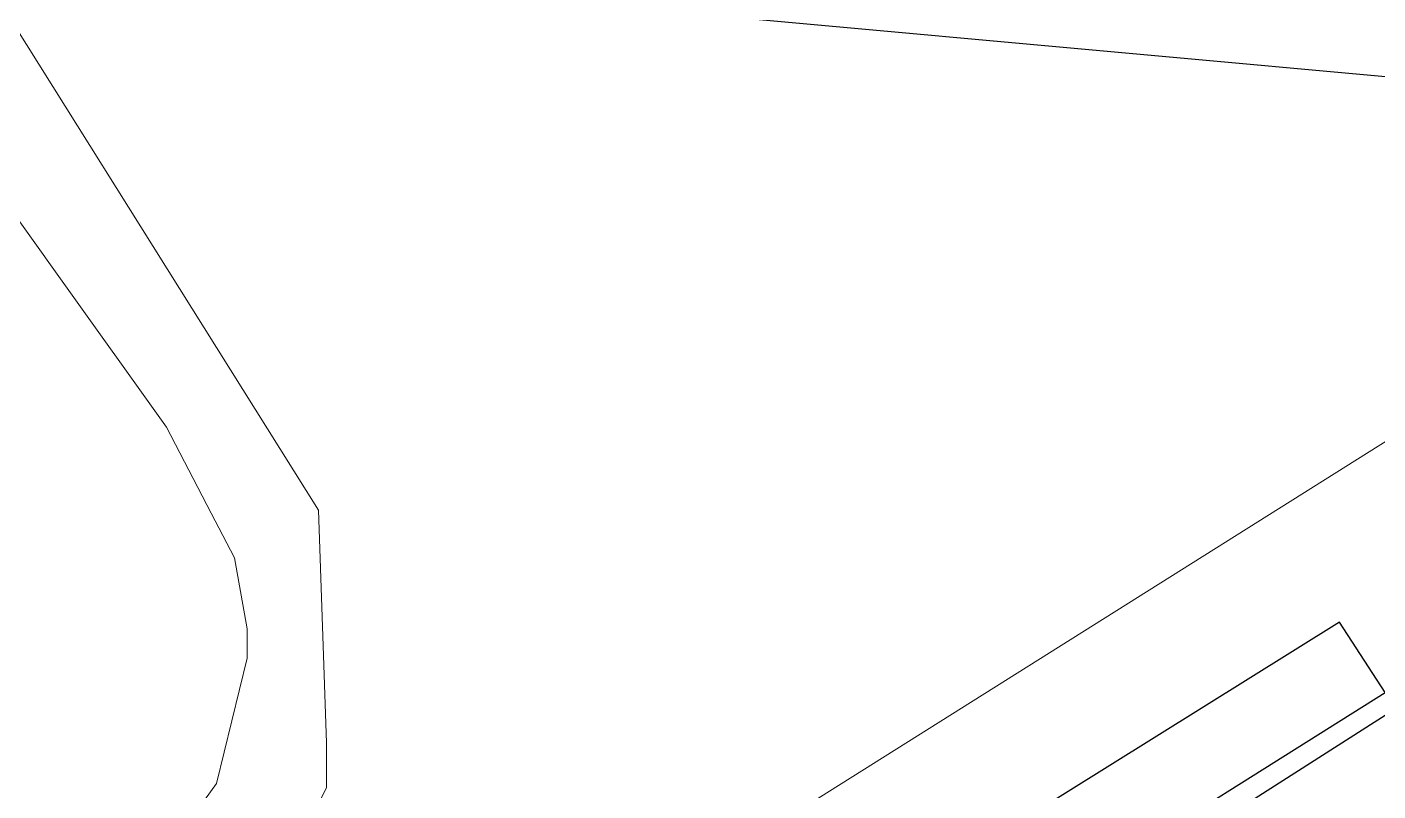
# Model space of a CAD drawing. Header units: metres. Extents: x -71 to 881, y -503 to 661.
# Drawn here: x 98.4 to 163.5, y 241.7 to 278.5 of the extents above; entities that cross this region are included whole.
import ezdxf

# ---------------------------------------------------------------- set-up
doc = ezdxf.new("R2010")
doc.units = ezdxf.units.M
doc.layers.add('04. Pisos', color=8, linetype='Continuous', lineweight=5)
doc.layers.add('Parede', color=6, linetype='Continuous', lineweight=30)

msp = doc.modelspace()

# ---------------------------------------------------------------- linework, layer by layer
at = {"color": 240, "true_color": 0xed1f24}
msp.add_lwpolyline([(19.792, 352.623), (71.019, 284.592), (166.383, 275.899), (221.504, 251.722), (272.445, 217.382), (279.494, 177.648), (249.184, 144.143), (220.524, 93.095), (211.24, 72.959), (204.391, 63.079)], dxfattribs=at)
at = {"layer": '04. Pisos'}
for points in [[(145.495, 63.079), (73.716, 191.014), (70.184, 199.925), (70.89, 205.153), (73.427, 210.718), (77.586, 214.592), (83.577, 218.889), (107.622, 235.135), (111.197, 238.642), (112.863, 241.85), (112.863, 244.021), (112.471, 255.236), (91.675, 288.363), (87.633, 290.183), (82.286, 290.966), (79.077, 290.966), (74.656, 288.615), (41.799, 271.723), (14.685, 319.091), (32.686, 328.085), (30.114, 332.123), (11.187, 323.014)], [(99.448, 151.453), (117.705, 162.876), (159.987, 95.009), (337.22, 206.606), (265.236, 322.235), (87.866, 210.763), (100.544, 190.448), (82.018, 178.809), (99.448, 151.453)], [(92.549, 276.845), (100.034, 266.373), (105.139, 259.231), (107.301, 255.08), (108.421, 252.929), (109.024, 249.518), (109.024, 248.102), (107.552, 242.066), (105.9, 239.759), (98.612, 234.224), (88.554, 228.105)]]:
    msp.add_lwpolyline(points, dxfattribs=at)
at = {"layer": 'Parede'}
for points in [[(141.747, 231.219), (177.509, 254.043), (181.464, 247.843), (145.519, 225.018), (141.747, 231.219)], [(146.213, 240.185), (148.354, 236.69), (163.889, 246.441), (161.687, 249.834), (146.213, 240.185)]]:
    msp.add_lwpolyline(points, dxfattribs=at)

doc.saveas('drawing.dxf')
